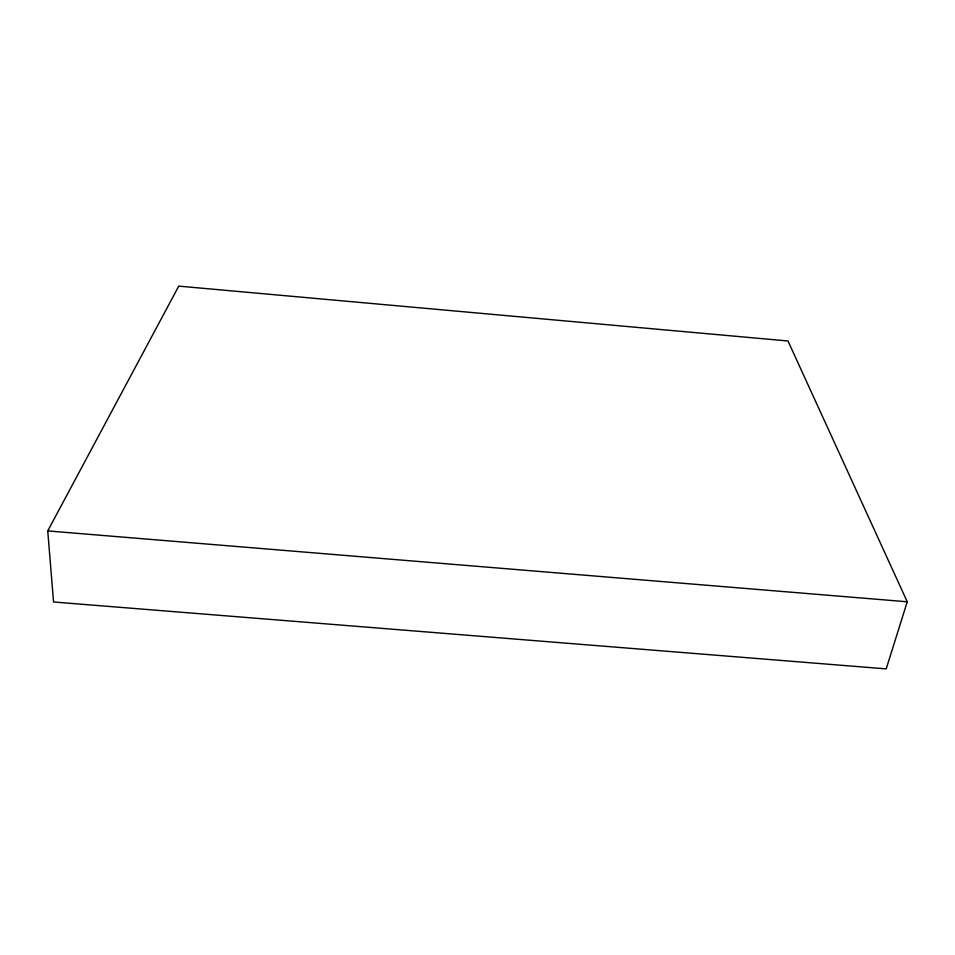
<?xml version="1.0" encoding="UTF-8"?>
<svg xmlns="http://www.w3.org/2000/svg" width="955" height="955" viewBox="0 0 955 955"><rect width="100%" height="100%" fill="white"/><g stroke="black" fill="none" stroke-linecap="round" stroke-linejoin="round"><path stroke-width="1.43" d="M907.25 601.781L886.204 668.882L53.552 601.984L47.75 530.92L178.752 286.118L787.982 340.983L907.25 601.781L47.75 530.92"/></g></svg>
